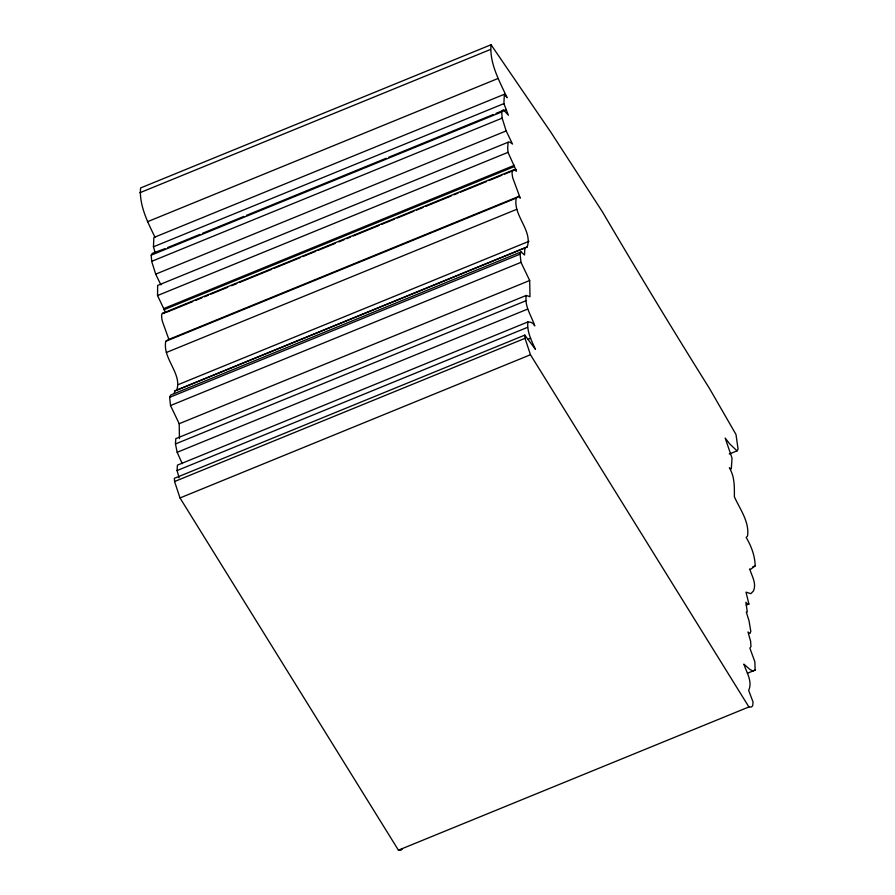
<?xml version="1.0" encoding="UTF-8"?>
<svg xmlns="http://www.w3.org/2000/svg" width="895" height="895" viewBox="0 0 895 895"><rect width="100%" height="100%" fill="white"/><g stroke="black" fill="none" stroke-linecap="round" stroke-linejoin="round"><path stroke-width="1.34" d="M155.305 253.184L153.437 246.819L153.873 237.499L504.344 94.288L503.896 103.607L508.405 115.265L503.818 110.197L502.688 110.197L501.692 111.953L502.14 118.14L506.167 130.927L512.511 144.061L509.814 142.07L508.125 142.227L507.678 147.843L508.002 152.351L516.516 171.18L513.741 169.837L512.287 171.191A16.904 3.893 67.8 0 0 512.801 177.993L520.252 198.164L518.966 196.341L168.506 339.552L165.765 341.319C162.364 358.694 182.535 373.886 176.662 390.265L174.961 390.802L174.245 392.972M518.966 196.341L516.225 198.108C512.835 215.482 532.995 230.675 527.121 247.054L176.662 390.265M527.121 247.054L525.421 247.591L524.716 249.761L524.526 255.019L521.091 251.898L170.621 395.109L169.625 397.369L170.52 405.558L179.201 423.715L179.436 438.595M521.091 251.898L520.096 254.158L520.991 262.347L529.672 280.504L529.997 296.715L526.249 295.439L175.789 438.651L175.454 443.965L177.176 452.299L182.244 463.655M155.092 237.399C147.686 222.273 138.96 204.966 140.593 187.961L491.053 44.75L550.973 132.415L602.503 211.97A2787.78 641.648 67.8 0 0 709.366 388.262L735.992 434.5L738.084 449.122L737.055 450.867L729.302 454.033M504.344 94.288L507.107 97.712C499.533 81.311 489.296 63.165 491.053 44.75M179.101 477.807L177.076 470.557L177.411 465.165L527.882 321.954L530.836 322.267L533.14 323.587L534.785 325.914C531.552 315.924 524.347 306.482 526.249 295.439M402.157 849.154L400.781 850.25L398.432 850.172L180.007 497.956L174.581 481.532L174.346 478.333L524.806 335.122L535.478 349.386C531.596 340.794 526.741 331.62 527.882 321.954M512.846 170.173L162.375 313.384L161.827 314.402A16.904 3.893 67.8 0 0 162.342 321.204L168.775 339.104M160.887 284.878L155.696 274.138L151.669 261.351L151.221 255.165L152.228 253.408L164.993 248.653M737.055 450.867L729.682 443.864L725.163 438.024L732.032 458.139L731.293 468.958L729.347 467.85C734.817 476.822 734.37 486.735 734.381 496.759C739.919 509.199 749.451 521.528 747.582 535.915L746.206 537.515C751.33 546.151 754.932 555.773 755.19 565.92L750.592 569.321L749.686 568.952C751.867 576.089 756.745 583.395 753.467 590.946L750.815 593.687L746.005 592.132L748.902 604.08L746.318 605.132M139.81 192.761L490.281 49.549M147.429 221.747L497.9 78.536M153.437 246.819L503.896 103.607M167.578 247.591L199.909 234.378M202.494 233.326L243.876 216.411M246.461 215.359L386.137 158.281M388.721 157.229L493.469 114.426M496.054 113.363L503.818 110.197M501.882 111.562L505.764 109.973M151.221 255.165L501.692 111.953M151.669 261.351L502.14 118.14M155.696 274.138L506.167 130.927M508.125 142.227L157.654 285.438L157.542 295.563L165.631 312.657M157.542 295.563L508.002 152.351M163.897 308.518L514.368 165.306M163.986 309.726L514.457 166.515M166.929 312.131L192.794 301.559M195.378 300.496L201.845 297.856M204.429 296.804L208.311 295.216M210.896 294.164L227.71 287.284M231.592 285.706L236.761 283.592M239.345 282.529L271.677 269.317M274.262 268.265L300.127 257.693M302.711 256.641L315.644 251.35M318.24 250.298L335.043 243.429M338.925 241.84L344.094 239.726M346.689 238.674L350.56 237.085M353.156 236.034L379.021 225.462M381.606 224.399L394.538 219.118M397.123 218.067L413.937 211.186M416.522 210.135L422.988 207.495M425.572 206.432L451.438 195.871M454.022 194.808L457.904 193.219M460.489 192.168L486.354 181.595M488.938 180.544L501.871 175.252M504.456 174.201L516.102 169.446M165.765 341.319L516.225 198.108M166.302 352.518L516.773 209.307M178.541 384.503L529.001 241.292M174.961 390.802L525.421 247.591M169.625 397.369L520.096 254.158M170.52 405.558L520.991 262.347M179.201 423.715L529.672 280.504M175.454 443.965L525.924 300.754M177.176 452.299L527.647 309.088M177.076 470.557L527.547 327.346M174.581 481.532L525.041 338.321L524.806 335.122M527.983 339.283L530.578 338.22M180.007 497.956L530.466 354.744L748.902 706.96L751.252 707.039L752.617 705.942L753.064 702.105L748.668 690.381C752.784 681.666 746.519 672.358 743.857 664.112L750.066 669.561L752.941 670.97L755.134 670.098L754.877 661.841L749.898 648.181L750.972 646.526L750.603 641.178L747.985 632.004L749.988 633.47L750.804 631.445L749.081 621.029L746.285 612.046L747.291 611.923L745.859 602.268L747.705 604.27L748.902 604.08M752.606 566.982L755.19 565.92M747.381 673.275L755.134 670.098M398.432 850.172L748.902 706.96M162.375 313.384L164.512 313.384M525.041 338.321L530.466 354.744"/></g></svg>
